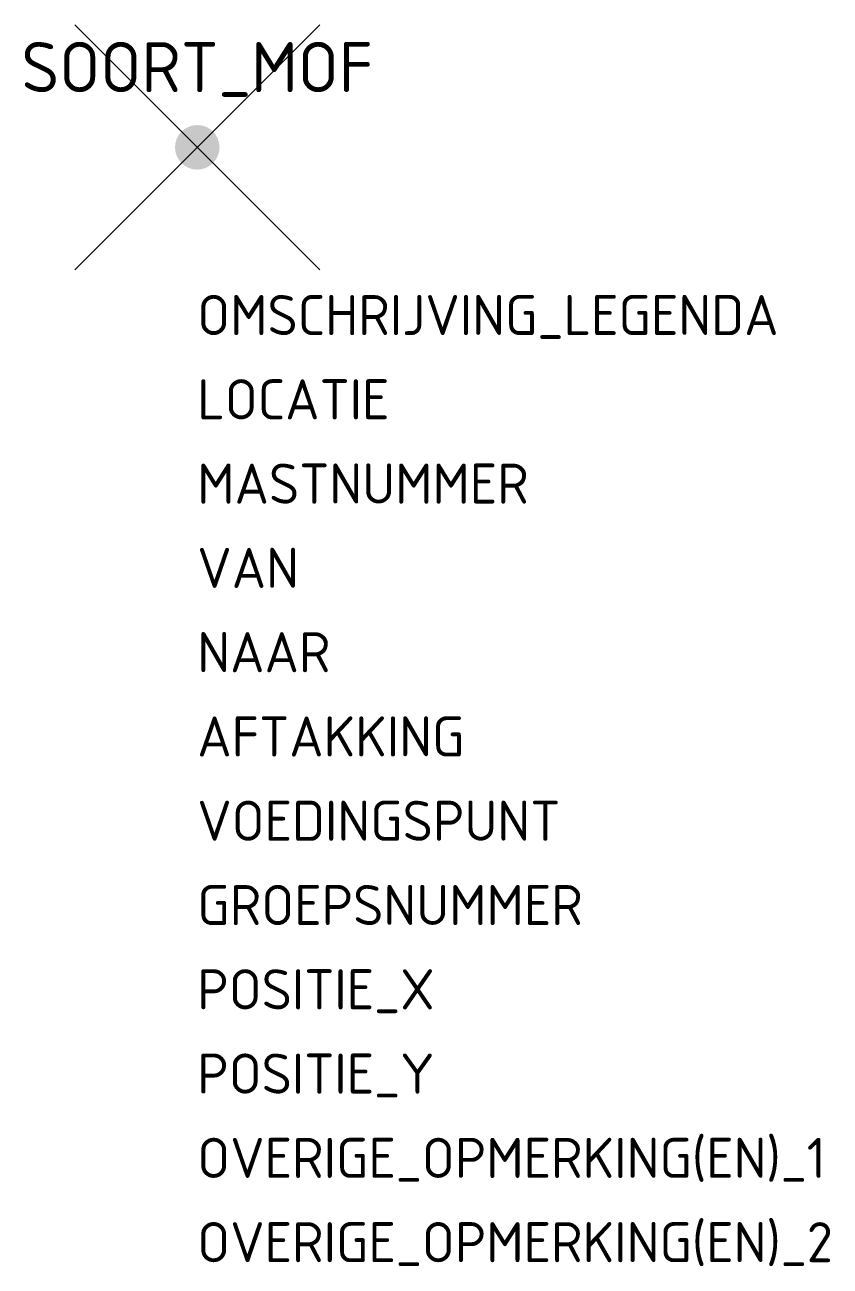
# Model space of a CAD drawing. Extents: x -7.7 to 28.4, y -50.2 to 5.5.
import ezdxf
from ezdxf.enums import TextEntityAlignment as Align

# ---------------------------------------------------------------- set-up
doc = ezdxf.new("R2010")
doc.units = 0
doc.styles.add('NLCS-ISO', font='NLCS-ISO.ttf')

msp = doc.modelspace()

# ---------------------------------------------------------------- hatches: boundary and pattern name
h = msp.add_hatch(color=256)
h.dxf.hatch_style = 1
edge = h.paths.add_edge_path()
edge.add_arc((0, 0), 1, 0, 360)

# ---------------------------------------------------------------- linework, layer by layer
msp.add_line((-1.25, -1.25), (1.25, 1.25))
for points in [[(5.5, 5.5), (-5.5, -5.5)], [(-5.5, 5.5), (5.5, -5.5)]]:
    msp.add_lwpolyline(points)

# ---------------------------------------------------------------- texts
at = {"style": 'NLCS-ISO'}
msp.add_attdef('SOORT_MOF', text='HMOF', height=2.25, dxfattribs=at).set_placement((0, 3.5), align=Align.MIDDLE)
at = {"style": 'NLCS-ISO', "flags": 1}
for tag, p, s in [('OMSCHRIJVING_LEGENDA', (0, -8.431), 'Aftakmof'), ('LOCATIE', (0, -12.215), ''), ('MASTNUMMER', (0, -16), ''), ('VAN', (0, -19.784), ''), ('NAAR', (0, -23.569), ''), ('AFTAKKING', (0, -27.353), ''), ('VOEDINGSPUNT', (0, -31.138), ''), ('GROEPSNUMMER', (0, -34.922), ''), ('POSITIE_X', (0, -38.707), ''), ('POSITIE_Y', (0, -42.491), ''), ('OVERIGE_OPMERKING(EN)_2', (0, -50.06), '')]:
    msp.add_attdef(tag, p, s, height=1.8, dxfattribs=at)
at = {"style": 'NLCS-ISO'}
msp.add_attdef('OVERIGE_OPMERKING(EN)_1', (0, -46.276), '', height=1.8, dxfattribs=at)

doc.saveas('drawing.dxf')
